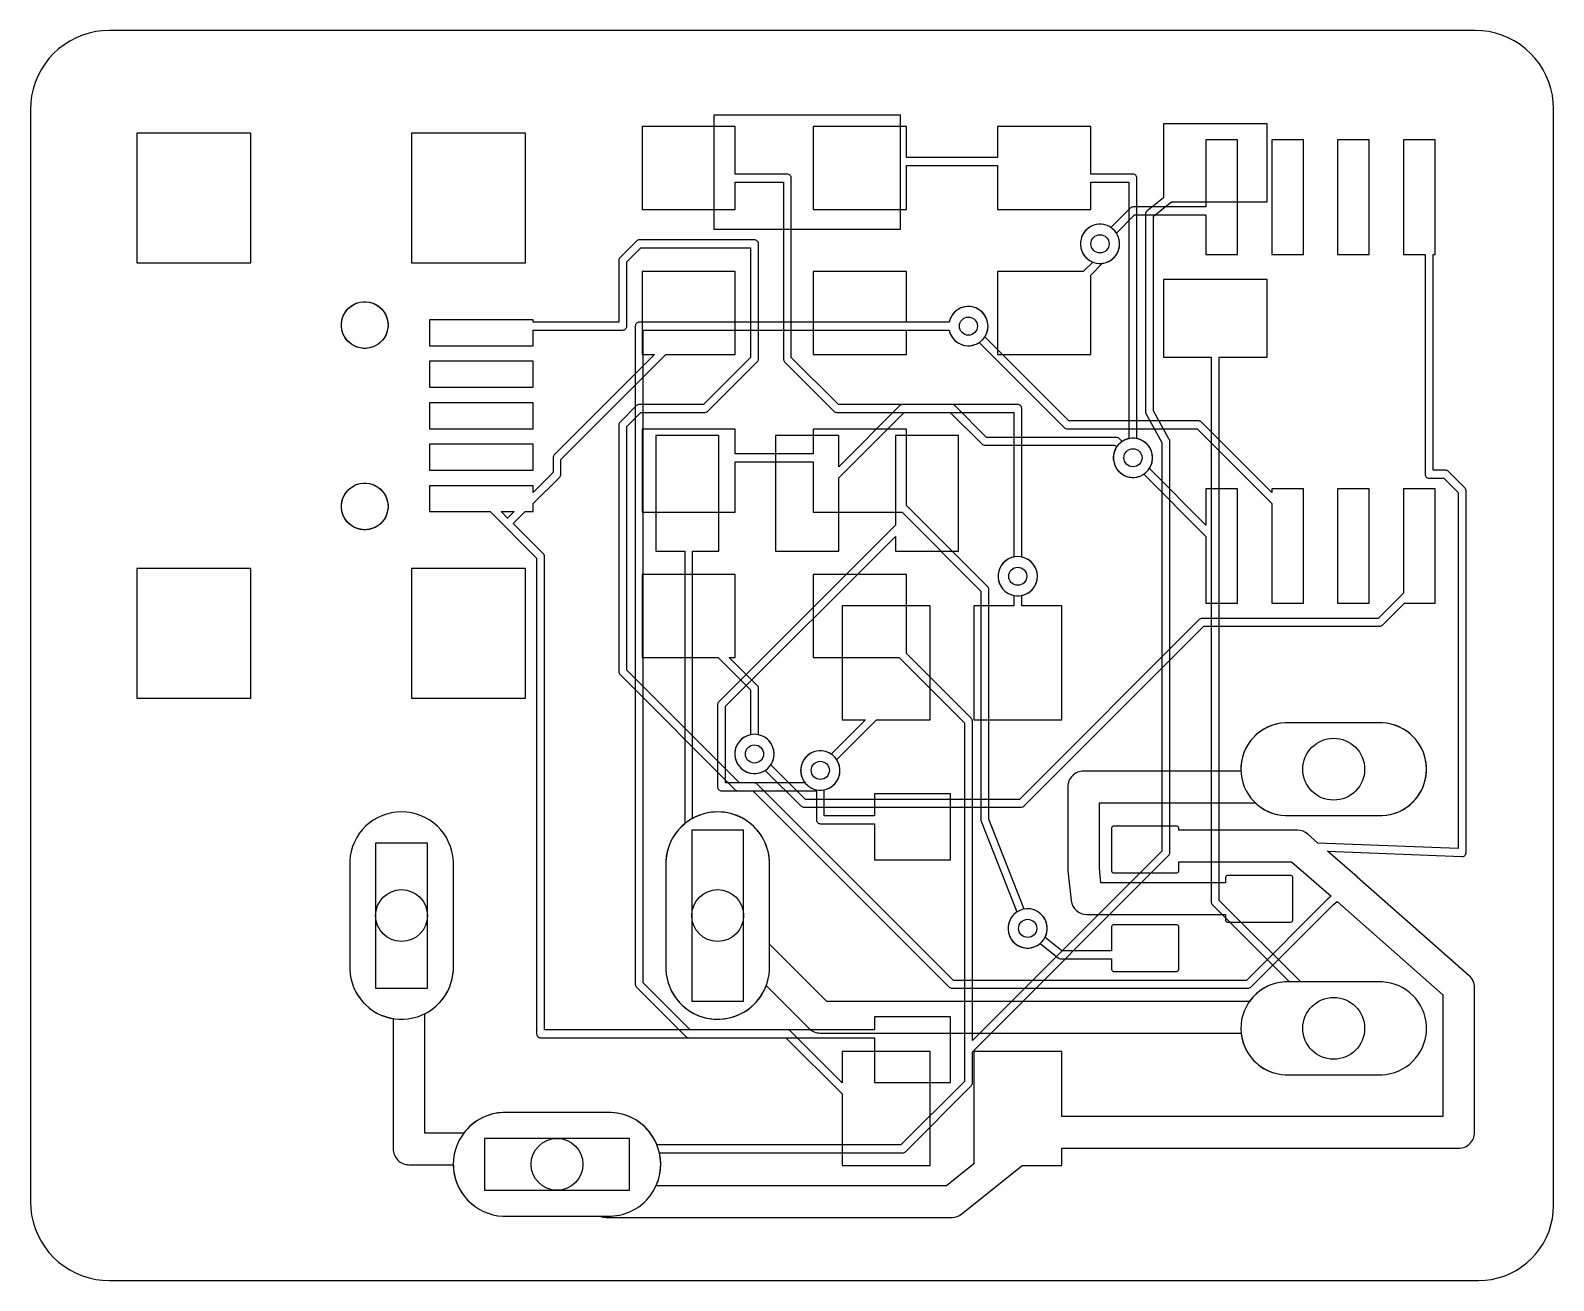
# Model space of a CAD drawing. Header units: millimetres. Extents: x 0 to 29.4, y 0 to 24.1.
import ezdxf

# ---------------------------------------------------------------- set-up
doc = ezdxf.new("R2010")
doc.units = ezdxf.units.MM

msp = doc.modelspace()

# ---------------------------------------------------------------- linework, layer by layer
at = {"layer": '16_copper'}
for points in [[(16.786, 22.487), (13.186, 22.487), (13.186, 20.287), (16.786, 20.287)], [(24.562, 22.009), (23.952, 22.009), (23.952, 19.799), (24.562, 19.799)], [(25.832, 22.009), (25.222, 22.009), (25.222, 19.799), (25.832, 19.799)], [(25.832, 15.278), (25.222, 15.278), (25.222, 13.068), (25.832, 13.068)]]:
    msp.add_lwpolyline(points, close=True, dxfattribs=at)
for points in [[(22.156, 8.73), (22.149, 8.746), (22.136, 8.759), (22.12, 8.766), (20.892, 8.766), (20.876, 8.759), (20.863, 8.746), (20.856, 8.73), (20.856, 7.902), (20.863, 7.886), (20.876, 7.873), (20.892, 7.866), (22.12, 7.866), (22.136, 7.873), (22.149, 7.886), (22.156, 7.902), (22.156, 8.077), (24.334, 8.077), (25.099, 7.414), (25.035, 7.362, 0.02767), (25.029, 7.356), (23.463, 5.791), (17.812, 5.791), (14.024, 9.579, 0.198912), (13.97, 9.601), (13.411, 9.601), (13.411, 11.081), (16.688, 14.358), (16.688, 14.072), (17.907, 14.072), (17.907, 16.307), (16.688, 16.307), (16.688, 14.573), (13.281, 11.166, 0.198912), (13.259, 11.113), (13.259, 9.525, 0.414214), (13.335, 9.449), (13.938, 9.449), (17.726, 5.661, 0.198912), (17.78, 5.639), (23.495, 5.639, 0.198912), (23.549, 5.661), (25.133, 7.246), (25.216, 7.312), (27.254, 5.514), (27.254, 3.162), (19.9, 3.162), (19.9, 4.42), (18.2, 4.42), (18.2, 2.25), (17.673, 1.829), (12.071, 1.829, 0.531175), (11.204, 3.242), (9.116, 3.242, 0.223787), (8.361, 2.845), (7.607, 2.845), (7.607, 5.147, 0.27235), (8.16, 5.998), (8.16, 8.086, 0.95729), (6.16, 8.086), (6.16, 5.998, 0.354905), (6.998, 5.055), (6.998, 2.54, 0.414214), (7.303, 2.235), (8.16, 2.235, 0.399518), (9.116, 1.242), (10.998, 1.242, 0.096428), (11.113, 1.219), (17.78, 1.219, 0.170303), (17.97, 1.286), (19.138, 2.22), (19.9, 2.22), (19.9, 2.553), (27.559, 2.553, 0.414214), (27.864, 2.857), (27.864, 5.652, 0.215186), (27.761, 5.88), (25.602, 7.785, 0.002223), (25.6, 7.787), (25.028, 8.283), (27.619, 8.179, 0.425977), (27.699, 8.255), (27.699, 15.24, 0.198912), (27.676, 15.294), (27.359, 15.611, 0.198912), (27.305, 15.634), (27.064, 15.634), (27.064, 19.799), (27.102, 19.799), (27.102, 22.009), (26.492, 22.009), (26.492, 19.799), (26.911, 19.799), (26.911, 15.558, 0.414214), (26.988, 15.481), (27.273, 15.481), (27.546, 15.208), (27.546, 8.334), (24.843, 8.442), (24.647, 8.612, 0.180443), (24.448, 8.687), (22.156, 8.687)], [(20.711, 19.631, 0.532534), (20.954, 20.211), (21.304, 20.561), (22.682, 20.561), (22.682, 19.799), (23.292, 19.799), (23.292, 22.009), (22.682, 22.009), (22.682, 20.714), (21.273, 20.714, 0.198912), (21.219, 20.691), (20.846, 20.319), (20.805, 20.342), (20.759, 20.361), (20.711, 20.374), (20.662, 20.381), (20.613, 20.381), (20.564, 20.374), (20.516, 20.361), (20.47, 20.342), (20.427, 20.318), (20.388, 20.287), (20.353, 20.252), (20.322, 20.213), (20.298, 20.17), (20.279, 20.124), (20.266, 20.076), (20.259, 20.027), (20.259, 19.978), (20.266, 19.929), (20.279, 19.881), (20.298, 19.835), (20.322, 19.792), (20.353, 19.753), (20.388, 19.718), (20.427, 19.687), (20.47, 19.663), (20.516, 19.644), (20.564, 19.631), (20.613, 19.624), (20.662, 19.624)], [(17.36, 4.42), (15.66, 4.42), (15.66, 3.815), (14.659, 4.816, 0.198912), (14.605, 4.839), (12.732, 4.839), (11.824, 5.747), (11.824, 18.339), (17.726, 18.339, 0.530559), (18.306, 18.099), (19.949, 16.456, 0.198912), (20.003, 16.434), (22.511, 16.434), (23.952, 14.993), (23.952, 13.068), (24.562, 13.068), (24.562, 15.278), (23.952, 15.278), (23.952, 15.208), (22.596, 16.564, 0.198912), (22.543, 16.586), (20.034, 16.586), (18.414, 18.206, 0.996926), (17.782, 18.626), (17.758, 18.583, 0.063996), (17.726, 18.491), (11.748, 18.491, 0.414214), (11.671, 18.415), (11.671, 5.715, 0.198912), (11.694, 5.661), (12.646, 4.709, 0.198912), (12.7, 4.686), (14.573, 4.686), (15.66, 3.6), (15.66, 2.22), (17.36, 2.22)], [(23.292, 15.278), (22.682, 15.278), (22.682, 14.573), (21.589, 15.666, 0.81554), (21.064, 16.191), (21.009, 16.246, 0.198912), (20.955, 16.269), (18.447, 16.269), (17.834, 16.881, 0.198912), (17.78, 16.904), (16.828, 16.904, 0.198912), (16.774, 16.881), (15.596, 15.703), (15.596, 16.307), (14.376, 16.307), (14.376, 14.072), (15.596, 14.072), (15.596, 15.488), (16.859, 16.751), (17.748, 16.751), (18.361, 16.139, 0.198912), (18.415, 16.116), (20.923, 16.116), (20.956, 16.084, 0.81554), (21.481, 15.559), (22.682, 14.358), (22.682, 13.068), (23.292, 13.068)], [(26.158, 3.977, 0.916332), (26.08, 5.761), (24.212, 5.761, 0.231282), (23.521, 5.385), (15.366, 5.385), (14.26, 6.491), (14.26, 8.086, 0.556754), (12.776, 8.917), (12.776, 14.072), (13.284, 14.072), (13.284, 16.307), (12.065, 16.307), (12.065, 14.072), (12.624, 14.072), (12.624, 8.814, 0.212523), (12.26, 8.086), (12.26, 5.998, 0.817184), (14.197, 5.692), (15.024, 4.864, 0.198912), (15.24, 4.775), (23.36, 4.775, 0.372295), (24.212, 3.971), (26.08, 3.971)], [(19.122, 9.133, 0.169977), (19.167, 9.154), (22.638, 12.624), (26.035, 12.624, 0.198912), (26.089, 12.646), (26.511, 13.068), (27.102, 13.068), (27.102, 15.278), (26.492, 15.278), (26.492, 13.265), (26.003, 12.776), (22.606, 12.776, 0.198912), (22.552, 12.754), (19.082, 9.284), (14.954, 9.284), (14.286, 9.951, 0.996926), (13.655, 10.371), (13.63, 10.328, 0.764883), (14.179, 9.844), (14.869, 9.154, 0.198912), (14.923, 9.131), (19.114, 9.131)], [(19.9, 13.02), (19.126, 13.02), (19.126, 13.218, 0.996924), (18.976, 13.961), (18.928, 13.948, 0.764884), (18.974, 13.218), (18.974, 13.02), (18.2, 13.02), (18.2, 10.82), (19.9, 10.82)], [(15.314, 9.471, 0.532534), (15.556, 10.051), (16.325, 10.82), (17.36, 10.82), (17.36, 13.02), (15.66, 13.02), (15.66, 10.82), (16.11, 10.82), (15.449, 10.159), (15.408, 10.182), (15.362, 10.201), (15.314, 10.214), (15.265, 10.221), (15.215, 10.221), (15.166, 10.214), (15.118, 10.201), (15.072, 10.182), (15.029, 10.158), (14.99, 10.127), (14.955, 10.092), (14.925, 10.053), (14.9, 10.01), (14.881, 9.964), (14.868, 9.916), (14.862, 9.867), (14.862, 9.818), (14.868, 9.769), (14.881, 9.721), (14.9, 9.675), (14.925, 9.632), (14.955, 9.593), (14.99, 9.558), (15.029, 9.527), (15.072, 9.503), (15.118, 9.484), (15.166, 9.471), (15.215, 9.464), (15.265, 9.464)], [(24.336, 6.923), (24.349, 6.936), (24.356, 6.952), (24.356, 7.78), (24.349, 7.796), (24.336, 7.809), (24.32, 7.816), (23.092, 7.816), (23.076, 7.809), (23.063, 7.796), (23.056, 7.78), (23.056, 7.671), (20.656, 7.671), (20.625, 7.954), (20.625, 9.22), (23.63, 9.22, 0.182414), (24.212, 8.971), (26.08, 8.971, 0.957293), (26.08, 10.761), (24.212, 10.761, 0.41327), (23.355, 9.83), (20.32, 9.83, 0.414214), (20.015, 9.525), (20.015, 7.938, 0.027671), (20.017, 7.904), (20.081, 7.332, 0.382162), (20.384, 7.061), (23.056, 7.061), (23.056, 6.952), (23.063, 6.936), (23.076, 6.923), (23.092, 6.916), (24.32, 6.916)], [(22.136, 5.973), (22.149, 5.986), (22.156, 6.002), (22.156, 6.83), (22.149, 6.846), (22.136, 6.859), (22.12, 6.866), (20.892, 6.866), (20.876, 6.859), (20.863, 6.846), (20.856, 6.83), (20.856, 6.363), (19.902, 6.363), (19.578, 6.622, 0.943191), (18.925, 7.005), (18.901, 6.962, 0.809605), (19.482, 6.503), (19.828, 6.227, 0.170305), (19.876, 6.21), (20.856, 6.21), (20.856, 6.002), (20.863, 5.986), (20.876, 5.973), (20.892, 5.966), (22.12, 5.966)]]:
    msp.add_lwpolyline(points, format="xyb", close=True, dxfattribs=at)
at = {"layer": '1_copper'}
for points in [[(4.25, 22.136), (2.05, 22.136), (2.05, 19.636), (4.25, 19.636)], [(9.55, 22.136), (7.35, 22.136), (7.35, 19.636), (9.55, 19.636)], [(9.7, 17.736), (7.7, 17.736), (7.7, 17.236), (9.7, 17.236)], [(9.7, 16.936), (7.7, 16.936), (7.7, 16.436), (9.7, 16.436)], [(9.7, 16.136), (7.7, 16.136), (7.7, 15.636), (9.7, 15.636)], [(9.084, 14.836), (9.331, 14.836), (9.207, 14.713)], [(4.25, 13.736), (2.05, 13.736), (2.05, 11.236), (4.25, 11.236)], [(9.55, 13.736), (7.35, 13.736), (7.35, 11.236), (9.55, 11.236)]]:
    msp.add_lwpolyline(points, close=True, dxfattribs=at)
for points in [[(16.796, 2.616), (12.088, 2.616, 0.294025), (11.204, 3.242), (9.116, 3.242, 0.95729), (9.116, 1.242), (11.204, 1.242, 0.46793), (12.136, 2.464), (16.828, 2.464, 0.198912), (16.881, 2.486), (18.151, 3.756, 0.198912), (18.174, 3.81), (18.174, 4.413), (21.961, 8.201, 0.198912), (21.984, 8.255), (21.984, 16.192, 0.127461), (21.974, 16.23), (21.666, 16.784), (21.666, 20.537), (22.014, 20.816), (23.86, 20.816), (23.86, 22.316), (21.86, 22.316), (21.86, 20.888), (21.542, 20.634, 0.227836), (21.514, 20.574), (21.514, 16.764, 0.127461), (21.523, 16.727), (21.831, 16.173), (21.831, 8.287), (18.174, 4.629), (18.174, 10.795, 0.198912), (18.151, 10.849), (16.902, 12.098), (16.902, 13.624), (15.102, 13.624), (15.102, 12.024), (16.761, 12.024), (18.021, 10.763), (18.021, 3.842)], [(19.124, 13.217, 0.818106), (19.126, 13.96), (19.126, 16.828, 0.414214), (19.05, 16.904), (15.589, 16.904), (14.681, 17.812), (14.681, 21.273, 0.414214), (14.605, 21.349), (13.6, 21.349), (13.6, 22.266), (11.8, 22.266), (11.8, 20.666), (13.6, 20.666), (13.6, 21.196), (14.529, 21.196), (14.529, 17.78, 0.198912), (14.551, 17.726), (15.504, 16.774, 0.198912), (15.558, 16.751), (18.974, 16.751), (18.974, 13.96), (18.928, 13.948), (18.882, 13.929), (18.839, 13.904), (18.8, 13.874), (18.765, 13.839), (18.735, 13.8), (18.71, 13.757), (18.691, 13.711), (18.678, 13.663), (18.672, 13.614), (18.672, 13.564), (18.678, 13.515), (18.691, 13.467), (18.71, 13.421), (18.735, 13.378), (18.765, 13.339), (18.8, 13.304), (18.839, 13.274), (18.882, 13.249), (18.928, 13.23), (18.976, 13.217), (19.025, 13.211), (19.075, 13.211)], [(21.346, 15.503, 0.818106), (21.349, 16.246), (21.349, 21.273, 0.414214), (21.273, 21.349), (20.458, 21.349), (20.458, 22.266), (18.658, 22.266), (18.658, 21.666), (16.902, 21.666), (16.902, 22.266), (15.102, 22.266), (15.102, 20.666), (16.902, 20.666), (16.902, 21.514), (18.658, 21.514), (18.658, 20.666), (20.458, 20.666), (20.458, 21.196), (21.196, 21.196), (21.196, 16.246), (21.151, 16.234), (21.105, 16.215), (21.062, 16.19), (21.023, 16.16), (20.988, 16.125), (20.957, 16.086), (20.933, 16.043), (20.914, 15.997), (20.901, 15.949), (20.894, 15.9), (20.894, 15.85), (20.901, 15.801), (20.914, 15.753), (20.933, 15.707), (20.957, 15.664), (20.988, 15.625), (21.023, 15.59), (21.062, 15.56), (21.105, 15.535), (21.151, 15.516), (21.199, 15.503), (21.248, 15.497), (21.297, 15.497)], [(20.458, 19.398), (20.688, 19.628), (20.711, 19.631), (20.759, 19.644, 1), (20.516, 20.361), (20.47, 20.342, 0.648395), (20.496, 19.652), (20.311, 19.466), (18.658, 19.466), (18.658, 17.866), (20.458, 17.866)], [(17.753, 9.389), (16.283, 9.389), (16.283, 8.966), (15.316, 8.966), (15.316, 9.471), (15.362, 9.484, 1), (15.118, 10.201), (15.072, 10.182, 0.484293), (14.948, 9.601), (13.684, 9.601), (11.506, 11.779), (11.506, 16.478), (11.779, 16.751), (13.018, 16.751, 0.198912), (13.071, 16.774), (14.024, 17.726, 0.198912), (14.046, 17.78), (14.046, 20.003, 0.414214), (13.97, 20.079), (11.748, 20.079, 0.198912), (11.694, 20.056), (11.376, 19.739, 0.198912), (11.354, 19.685), (11.354, 18.491), (9.7, 18.491), (9.7, 18.536), (7.7, 18.536), (7.7, 18.036), (9.7, 18.036), (9.7, 18.339), (11.43, 18.339, 0.414214), (11.506, 18.415), (11.506, 19.653), (11.779, 19.926), (13.894, 19.926), (13.894, 17.812), (12.986, 16.904), (11.748, 16.904, 0.198912), (11.694, 16.881), (11.376, 16.564, 0.198912), (11.354, 16.51), (11.354, 11.748, 0.198912), (11.376, 11.694), (13.599, 9.471, 0.198912), (13.652, 9.449), (15.164, 9.449), (15.164, 8.89, 0.414214), (15.24, 8.814), (16.283, 8.814), (16.283, 8.119), (17.753, 8.119)], [(9.766, 4.763, 0.414214), (9.843, 4.686), (16.283, 4.686), (16.283, 3.819), (17.753, 3.819), (17.753, 5.089), (16.283, 5.089), (16.283, 4.839), (9.919, 4.839), (9.919, 13.97, 0.198912), (9.896, 14.024), (9.315, 14.605), (9.546, 14.836), (9.7, 14.836), (9.7, 14.99), (10.214, 15.504, 0.198912), (10.236, 15.558), (10.236, 15.843), (12.259, 17.866), (13.6, 17.866), (13.6, 19.466), (11.8, 19.466), (11.8, 17.866), (12.043, 17.866), (10.106, 15.929, 0.198912), (10.084, 15.875), (10.084, 15.589), (9.7, 15.205), (9.7, 15.336), (7.7, 15.336), (7.7, 14.836), (8.869, 14.836), (9.766, 13.938)], [(16.902, 18.339), (17.726, 18.339, 0.996924), (18.469, 18.489), (18.456, 18.537, 0.764884), (17.726, 18.491), (16.902, 18.491), (16.902, 19.466), (15.102, 19.466), (15.102, 17.866), (16.902, 17.866)], [(26.158, 3.977, 0.916332), (26.08, 5.761), (24.509, 5.761), (22.936, 7.334), (22.936, 17.816), (23.86, 17.816), (23.86, 19.316), (21.86, 19.316), (21.86, 17.816), (22.784, 17.816), (22.784, 7.303, 0.198912), (22.806, 7.249), (24.293, 5.761, 0.95924), (24.134, 3.977), (24.212, 3.971), (26.08, 3.971)], [(19.314, 6.423, 0.988187), (19.175, 7.167), (18.491, 8.904), (18.491, 13.335, 0.198912), (18.469, 13.389), (16.902, 14.956), (16.902, 16.424), (15.102, 16.424), (15.102, 15.951), (13.6, 15.951), (13.6, 16.424), (11.8, 16.424), (11.8, 14.824), (13.6, 14.824), (13.6, 15.799), (15.102, 15.799), (15.102, 14.824), (16.818, 14.824), (18.339, 13.303), (18.339, 8.89, 0.094091), (18.344, 8.862), (19.034, 7.112), (19.03, 7.11), (18.991, 7.079), (18.956, 7.044), (18.925, 7.005), (18.901, 6.962), (18.882, 6.916), (18.869, 6.868), (18.862, 6.819), (18.862, 6.77), (18.869, 6.721), (18.882, 6.673), (18.901, 6.627), (18.925, 6.584), (18.956, 6.545), (18.991, 6.51), (19.03, 6.479), (19.073, 6.455), (19.119, 6.436), (19.167, 6.423), (19.216, 6.416), (19.265, 6.416)], [(14.044, 9.788, 0.818106), (14.046, 10.531), (14.046, 11.43, 0.198912), (14.024, 11.484), (13.484, 12.024), (13.6, 12.024), (13.6, 13.624), (11.8, 13.624), (11.8, 12.024), (13.268, 12.024), (13.894, 11.398), (13.894, 10.531), (13.848, 10.519), (13.802, 10.5), (13.759, 10.475), (13.72, 10.445), (13.685, 10.41), (13.655, 10.371), (13.63, 10.328), (13.611, 10.282), (13.598, 10.234), (13.592, 10.185), (13.592, 10.135), (13.598, 10.086), (13.611, 10.038), (13.63, 9.992), (13.655, 9.949), (13.685, 9.91), (13.72, 9.875), (13.759, 9.845), (13.802, 9.82), (13.848, 9.801), (13.896, 9.788), (13.945, 9.782), (13.995, 9.782)], [(26.158, 8.977, 0.916332), (26.08, 10.761), (24.212, 10.761, 0.957293), (24.212, 8.971), (26.08, 8.971)], [(7.291, 5.05, 0.36397), (8.16, 5.998), (8.16, 8.086, 0.95729), (6.16, 8.086), (6.16, 5.998), (6.168, 5.911), (6.183, 5.825), (6.205, 5.741), (6.235, 5.659), (6.272, 5.58), (6.316, 5.504), (6.366, 5.433), (6.422, 5.366), (6.484, 5.304), (6.551, 5.248), (6.622, 5.198), (6.698, 5.154), (6.777, 5.117), (6.859, 5.087), (6.943, 5.065), (7.029, 5.05), (7.116, 5.042), (7.204, 5.042)], [(13.391, 5.05, 0.36397), (14.26, 5.998), (14.26, 8.086, 0.95729), (12.26, 8.086), (12.26, 5.998), (12.268, 5.911), (12.283, 5.825), (12.305, 5.741), (12.335, 5.659), (12.372, 5.58), (12.416, 5.504), (12.466, 5.433), (12.522, 5.366), (12.584, 5.304), (12.651, 5.248), (12.722, 5.198), (12.798, 5.154), (12.877, 5.117), (12.959, 5.087), (13.043, 5.065), (13.129, 5.05), (13.216, 5.042), (13.304, 5.042)]]:
    msp.add_lwpolyline(points, format="xyb", close=True, dxfattribs=at)
at = {"layer": 'drills_NPTH'}
for centre in [(6.45, 18.436), (6.45, 14.936)]:
    msp.add_circle(centre, 0.45, dxfattribs=at)
at = {"layer": 'drills_PTH'}
for centre, radius in [((25.146, 9.866), 0.597), ((7.16, 7.042), 0.5), ((13.26, 7.042), 0.5), ((25.146, 4.866), 0.597), ((10.16, 2.242), 0.5)]:
    msp.add_circle(centre, radius, dxfattribs=at)
at = {"layer": 'drills_via_1_16'}
for centre in [(20.637, 20.003), (18.098, 18.415), (21.273, 15.875), (19.05, 13.589), (13.97, 10.16), (15.24, 9.843), (19.241, 6.795)]:
    msp.add_circle(centre, 0.175, dxfattribs=at)
at = {"layer": 'holes'}
for points in [[(6.9, 18.407), (6.892, 18.348), (6.877, 18.291), (6.854, 18.237), (6.825, 18.185), (6.789, 18.139), (6.747, 18.097), (6.701, 18.061), (6.649, 18.032), (6.595, 18.009), (6.538, 17.994), (6.479, 17.986), (6.421, 17.986), (6.362, 17.994), (6.305, 18.009), (6.251, 18.032), (6.199, 18.061), (6.153, 18.097), (6.111, 18.139), (6.075, 18.185), (6.046, 18.237), (6.023, 18.291), (6.008, 18.348), (6, 18.407), (6, 18.465), (6.008, 18.524), (6.023, 18.581), (6.046, 18.635), (6.075, 18.687), (6.111, 18.733), (6.153, 18.775), (6.199, 18.811), (6.251, 18.84), (6.305, 18.863), (6.362, 18.878), (6.421, 18.886), (6.479, 18.886), (6.538, 18.878), (6.595, 18.863), (6.649, 18.84), (6.701, 18.811), (6.747, 18.775), (6.789, 18.733), (6.825, 18.687), (6.854, 18.635), (6.877, 18.581), (6.892, 18.524), (6.9, 18.465), (6.9, 18.407)], [(6.9, 14.907), (6.892, 14.848), (6.877, 14.791), (6.854, 14.737), (6.825, 14.685), (6.789, 14.639), (6.747, 14.597), (6.701, 14.561), (6.649, 14.532), (6.595, 14.509), (6.538, 14.494), (6.479, 14.486), (6.421, 14.486), (6.362, 14.494), (6.305, 14.509), (6.251, 14.532), (6.199, 14.561), (6.153, 14.597), (6.111, 14.639), (6.075, 14.685), (6.046, 14.737), (6.023, 14.791), (6.008, 14.848), (6, 14.907), (6, 14.965), (6.008, 15.024), (6.023, 15.081), (6.046, 15.135), (6.075, 15.187), (6.111, 15.233), (6.153, 15.275), (6.199, 15.311), (6.251, 15.34), (6.305, 15.363), (6.362, 15.378), (6.421, 15.386), (6.479, 15.386), (6.538, 15.378), (6.595, 15.363), (6.649, 15.34), (6.701, 15.311), (6.747, 15.275), (6.789, 15.233), (6.825, 15.187), (6.854, 15.135), (6.877, 15.081), (6.892, 15.024), (6.9, 14.965), (6.9, 14.907)], [(12.76, 5.392), (13.76, 5.392), (13.76, 8.692), (12.76, 8.692), (12.76, 5.392)], [(6.66, 5.642), (7.66, 5.642), (7.66, 8.442), (6.66, 8.442), (6.66, 5.642)], [(8.76, 1.742), (11.56, 1.742), (11.56, 2.742), (8.76, 2.742), (8.76, 1.742)]]:
    msp.add_lwpolyline(points, close=True, dxfattribs=at)
at = {"layer": 'outline'}
msp.add_lwpolyline([(0, 1.524), (0.006, 1.391), (0.023, 1.259), (0.052, 1.13), (0.092, 1.003), (0.143, 0.88), (0.204, 0.762), (0.276, 0.65), (0.357, 0.544), (0.446, 0.446), (0.544, 0.357), (0.65, 0.276), (0.762, 0.204), (0.88, 0.143), (1.003, 0.092), (1.13, 0.052), (1.259, 0.023), (1.391, 0.006), (1.524, 0), (27.94, 0), (28.066, 0.006), (28.191, 0.022), (28.315, 0.049), (28.435, 0.087), (28.552, 0.136), (28.664, 0.194), (28.771, 0.262), (28.871, 0.339), (28.964, 0.424), (29.049, 0.517), (29.126, 0.617), (29.194, 0.724), (29.252, 0.836), (29.301, 0.953), (29.339, 1.073), (29.366, 1.197), (29.382, 1.322), (29.388, 1.448), (29.388, 22.606), (29.382, 22.738), (29.365, 22.869), (29.336, 22.998), (29.297, 23.124), (29.246, 23.246), (29.185, 23.363), (29.114, 23.474), (29.034, 23.579), (28.945, 23.677), (28.847, 23.766), (28.742, 23.846), (28.631, 23.917), (28.514, 23.978), (28.392, 24.029), (28.266, 24.068), (28.137, 24.097), (28.006, 24.114), (27.874, 24.12), (1.524, 24.12), (1.391, 24.114), (1.259, 24.097), (1.13, 24.068), (1.003, 24.028), (0.88, 23.977), (0.762, 23.916), (0.65, 23.844), (0.544, 23.763), (0.446, 23.674), (0.357, 23.576), (0.276, 23.47), (0.204, 23.358), (0.143, 23.24), (0.092, 23.117), (0.052, 22.99), (0.023, 22.861), (0.006, 22.729), (0, 22.596), (0, 1.524)], close=True, dxfattribs=at)

doc.saveas('drawing.dxf')
